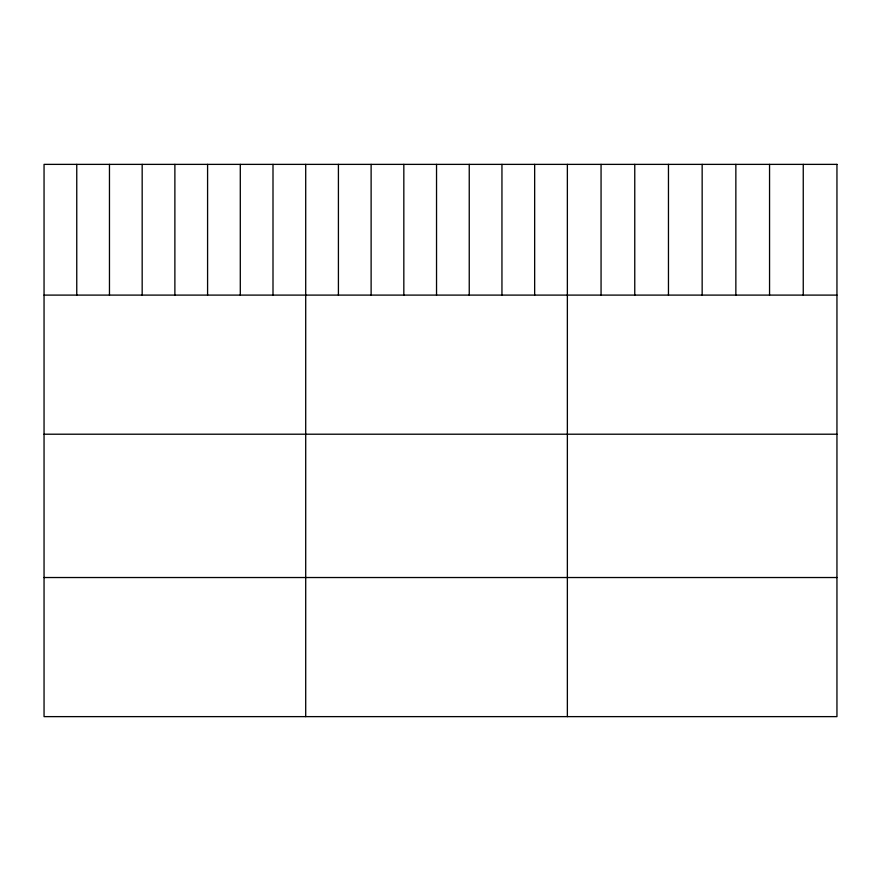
<?xml version="1.0" encoding="UTF-8"?>
<svg xmlns="http://www.w3.org/2000/svg" width="881" height="881" viewBox="0 0 881 881"><rect width="100%" height="100%" fill="white"/><g stroke="black" fill="none" stroke-linecap="round" stroke-linejoin="round"><path stroke-width="1.32" d="M44.05 295.102L836.95 295.102M44.05 434.212L836.95 434.212M44.05 577.529L836.95 577.529M803.252 164.373L803.252 295.102M769.553 164.373L769.553 295.102M735.855 164.373L735.855 295.102M702.157 164.373L702.157 295.102M668.459 164.373L668.459 295.102M634.76 164.373L634.76 295.102M601.062 164.373L601.062 295.102M567.364 164.373L567.364 716.627M534.657 164.373L534.657 295.102M501.95 164.373L501.95 295.102M469.243 164.373L469.243 295.102M436.536 164.373L436.536 295.102M403.828 164.373L403.828 295.102M371.121 164.373L371.121 295.102M338.414 164.373L338.414 295.102M305.707 164.373L305.707 716.627M273 164.373L273 295.102M240.293 164.373L240.293 295.102M207.586 164.373L207.586 295.102M174.879 164.373L174.879 295.102M142.171 164.373L142.171 295.102M109.464 164.373L109.464 295.102M76.757 164.373L76.757 295.102M836.95 164.373L44.05 164.373L44.05 716.627L836.95 716.627L836.95 164.373"/></g></svg>
